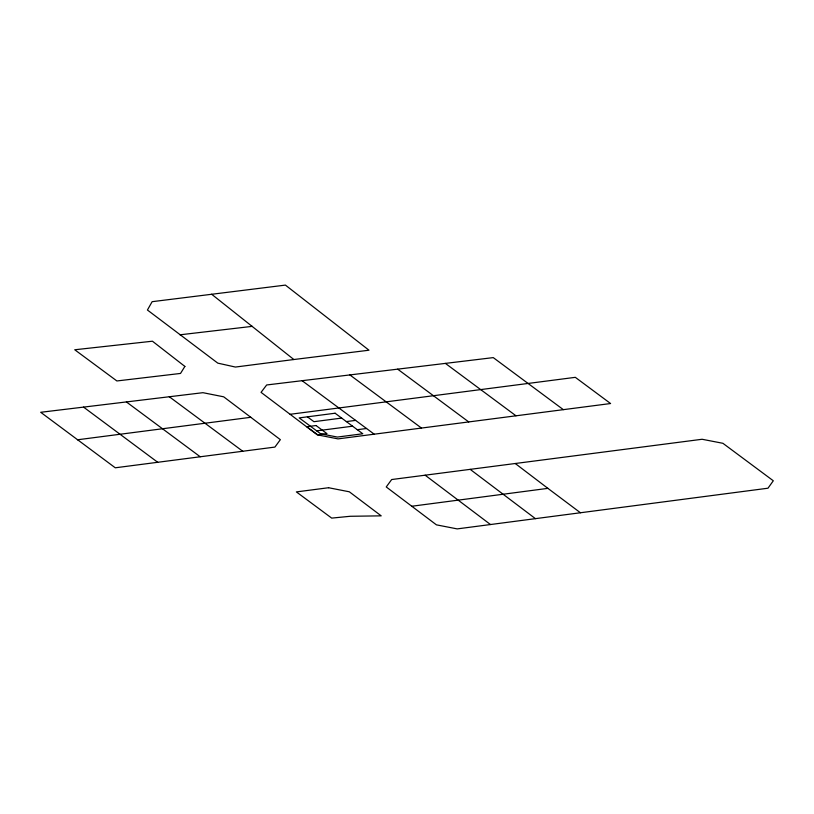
<?xml version="1.0" encoding="UTF-8"?>
<svg xmlns="http://www.w3.org/2000/svg" width="814" height="814" viewBox="0 0 814 814"><rect width="100%" height="100%" fill="white"/><g stroke="black" fill="none" stroke-linecap="round" stroke-linejoin="round"><path stroke-width="1.22" d="M411.792 506.247L547.893 488.359L580.433 512.759L767.989 488.207L773.3 480.769L722.913 443.304L702.106 439.265L391.676 479.538L386.243 486.955L436.426 524.847L457.203 528.896L580.433 512.759M77.432 439.794L250.793 417.297L280.352 439.662L274.918 447.079L115.273 467.796L40.7 412.291L202.94 392.684L223.687 396.815L250.793 417.297M293.854 359.523L235.409 367.053L217.796 363.136L147.426 310.022L152.137 301.679L285.419 285.103L368.996 350.213L293.854 359.523L211.62 294.22M290.11 414.295L575.315 377.33L610.581 403.53L338.024 438.888L317.257 434.818L261.05 392.358L266.666 384.971L493.264 357.611L563.349 409.646M341.656 418.091L313.939 421.693L307.387 416.829M346.367 421.591L355.606 420.39M316.677 430.86L352.584 426.2M357.295 429.7L366.534 428.5M179.986 334.808L252.34 326.353M515.984 415.791L445.4 363.4M468.732 421.927L397.67 369.159M421.479 428.062L349.878 374.928M302.096 380.698L374.226 434.198M169.292 396.744L242.745 451.251M200.213 456.766L126.384 401.933M83.547 407.102L157.723 462.291M535.449 518.66L470.177 469.352M490.486 524.542L425.152 475.203M515.252 463.502L547.893 488.359M184.88 366.422L180.515 373.443L116.89 380.962L74.746 349.766L152.442 341.208L184.88 366.422M335.103 413.227L299.196 417.897L320.614 433.781L337.383 437.067L362.79 433.77L335.103 413.227M316.036 425.529L306.797 426.729L317.725 434.829L326.963 433.638L316.036 425.529M328.571 487.728L296.377 491.91L331.695 518.111L350.254 516.279L381.196 515.852L349.338 491.798L328.571 487.728"/></g></svg>
